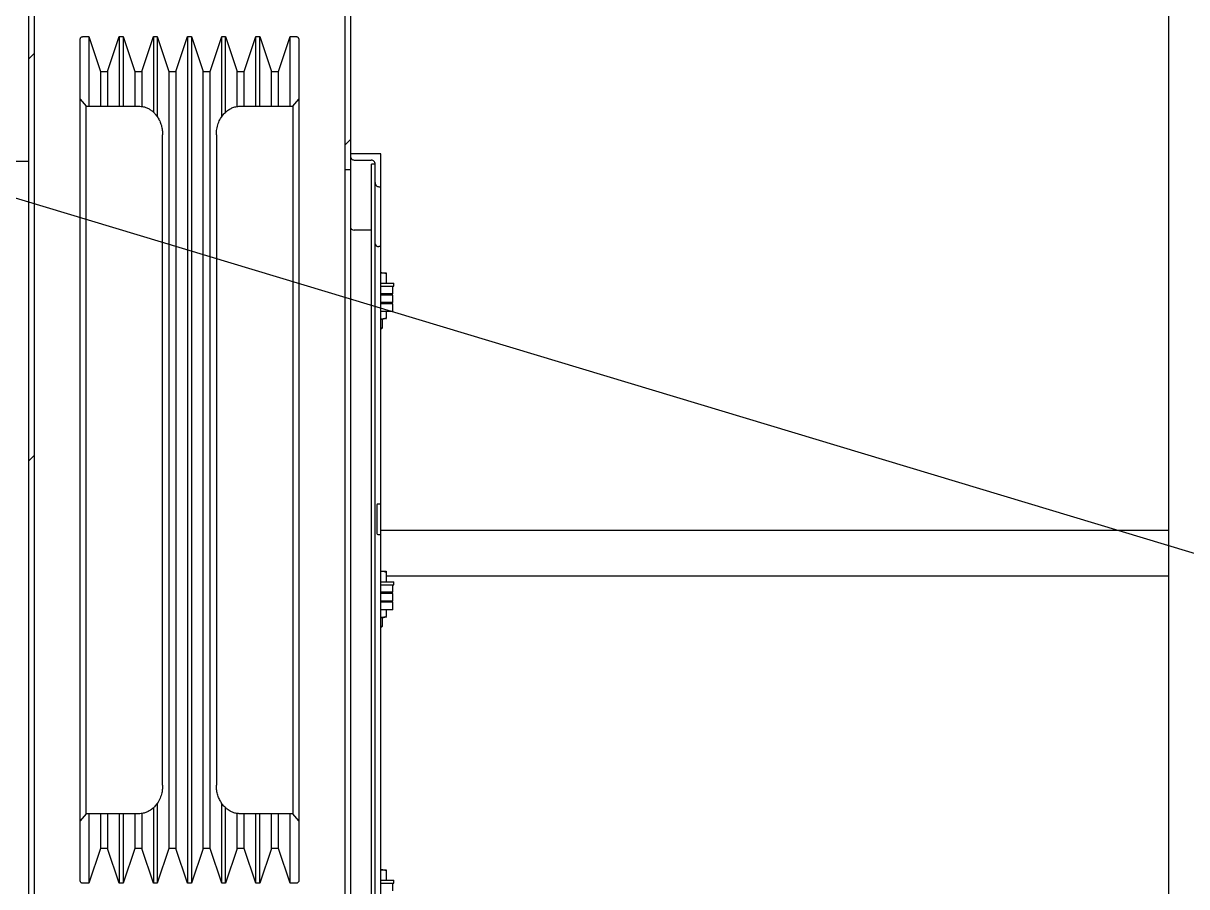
# Model space of a CAD drawing. Header units: millimetres. Extents: x 1293 to 41893, y 1011 to 26911.
# Drawn here: x 24422 to 25071, y 15207 to 15689 of the extents above; entities that cross this region are included whole.
import ezdxf

# ---------------------------------------------------------------- set-up
doc = ezdxf.new("R2010")
doc.units = ezdxf.units.MM
doc.header["$LTSCALE"] = 50
doc.layers.add('CAPA_1', color=7, linetype='Continuous')
doc.layers.add('MAQUINAS', color=11, linetype='Continuous')
doc.dimstyles.new('SLDDIMSTYLE2', dxfattribs={"dimtxt": 0.18, "dimasz": 30.769231, "dimexe": 0, "dimexo": 0.0625, "dimgap": 0, "dimtad": 0, "dimtih": 1, "dimtoh": 1, "dimdec": 0, "dimrnd": 1e-09, "dimzin": 0, "dimdsep": 46, "dimtxsty": 'Standard', "dimblk1": 'DOT', "dimblk2": 'DOT', "dimsah": 1, "dimcen": 0.09, "dimadec": 0, "dimazin": 0, "dimtfac": 30.769231, "dimtdec": 0, "dimtofl": 0, "dimtmove": 0, "dimatfit": 3, "dimldrblk": 'DOT', "dimfxl": 1, "dimfrac": 2, "dimtolj": 1, "dimtzin": 0, "dimarcsym": 0})

# ---------------------------------------------------------------- blocks, each defined once
blk = doc.blocks.new('_Dot')
at = {"color": 0, "linetype": 'ByBlock', "lineweight": -2}
blk.add_line((-0.5, 0), (-1, 0), dxfattribs=at)
at = {"color": 0, "linetype": 'ByBlock', "const_width": 0.5}
blk.add_lwpolyline([(-0.25, 0, 1), (0.25, 0, 1)], format="xyb", close=True, dxfattribs=at)

msp = doc.modelspace()

# ---------------------------------------------------------------- hatches: boundary and pattern name
at = {"layer": 'CAPA_1', "linetype": 'Continuous', "lineweight": 18}
h = msp.add_hatch(dxfattribs=at)
h.set_pattern_fill('ANSI32', color=256, scale=50, angle=3e-322, style=0)
h.paths.add_polyline_path([(24424.5152861, 15125.5162541), (24427.6902861, 15125.5162541), (24427.6902861, 15733.0437311), (24424.5152861, 15733.0437311)], flags=0)
h = msp.add_hatch(dxfattribs=at)
h.set_pattern_fill('ANSI32', color=256, scale=50, angle=3e-322, style=0)
h.paths.add_polyline_path([(24604.1986194, 15733.0437311), (24601.0236194, 15733.0437311), (24601.0236194, 15607.2342663), (24604.1986194, 15607.2342663)], flags=0)
h = msp.add_hatch(dxfattribs=at)
h.set_pattern_fill('ANSI32', color=256, scale=50, angle=3e-322, style=0)
edge = h.paths.add_edge_path(flags=0)
edge.add_line((24621.1319527, 15597.564896), (24621.1319527, 15615.8934039))
edge.add_line((24621.1319527, 15615.8934039), (24604.1986194, 15615.8934039))
edge.add_line((24604.1986194, 15615.8934039), (24604.1986194, 15614.7478721))
edge.add_ellipse((24606.3152861, 15614.7478721), major_axis=(0, -2.2910635), ratio=0.9238795325, start_angle=270, end_angle=360)
edge.add_line((24606.3152861, 15612.4568087), (24615.8402861, 15612.4568087))
edge.add_ellipse((24615.8402861, 15610.1657452), major_axis=(0, -2.2910635), ratio=0.9238795325, start_angle=90, end_angle=180, ccw=False)
edge.add_line((24617.9569527, 15610.1657452), (24617.9569527, 15599.8559595))
edge.add_ellipse((24620.0736194, 15599.8559595), major_axis=(0, -2.2910635), ratio=0.9238795325, start_angle=270, end_angle=360)
edge.add_line((24620.0736194, 15597.564896), (24621.1319527, 15597.564896))
h = msp.add_hatch(dxfattribs=at)
h.set_pattern_fill('ANSI34', color=256, scale=50, style=0)
h.paths.add_polyline_path([(24416.0486194, 15611.6536658), (24416.0486194, 15151.6536658), (24424.5152861, 15151.6536658), (24424.5152861, 15611.6536658)], flags=0)
h = msp.add_hatch(dxfattribs=at)
h.set_pattern_fill('ANSI32', color=256, scale=50, angle=3e-322, style=0)
h.paths.add_polyline_path([(24615.9569527, 15610.1657452), (24615.9569527, 15173.6119991), (24617.9569527, 15173.6119991), (24617.9569527, 15610.1657452)], flags=0)
h = msp.add_hatch(dxfattribs=at)
h.set_pattern_fill('ANSI32', color=256, scale=50, style=0)
edge = h.paths.add_edge_path(flags=0)
edge.add_line((24619.5444527, 15403.4536658), (24620.6027861, 15403.4536658))
edge.add_arc((24620.6027861, 15403.9828325), 0.5291667, 270, 360)
edge.add_line((24621.1319527, 15403.9828325), (24621.1319527, 15419.8578325))
edge.add_arc((24620.6027861, 15419.8578325), 0.5291667, 0, 90)
edge.add_line((24620.6027861, 15420.3869991), (24619.5444527, 15420.3869991))
edge.add_arc((24619.5444527, 15419.8578325), 0.5291667, 90, 180)
edge.add_line((24619.0152861, 15419.8578325), (24619.0152861, 15403.9828325))
edge.add_arc((24619.5444527, 15403.9828325), 0.5291667, 180, 270)

# ---------------------------------------------------------------- linework, layer by layer
at = {"color": 7, "linetype": 'Continuous', "lineweight": 25}
for p, q in [((25061.0951899, 15110.6610346), (25061.0951899, 15746.9943679)), ((24427.6902861, 15736.4977961), (24427.6902861, 15109.6536658)), ((24601.0236194, 15736.4977961), (24601.0236194, 15109.6536658)), ((24424.5152861, 15733.0437311), (24424.5152861, 15109.6536658)), ((24604.1986194, 15733.0437311), (24604.1986194, 15109.6536658)), ((24621.1319527, 15615.8934039), (24604.1986194, 15615.8934039)), ((24621.1319527, 15168.3203325), (24621.1319527, 15615.8934039)), ((24424.5152861, 15611.6536658), (24416.0486194, 15611.6536658)), ((24601.0236194, 15607.2342663), (24604.1986194, 15607.2342663)), ((24606.3152861, 15612.4568087), (24615.8402861, 15612.4568087)), ((24617.9569527, 15610.1657452), (24615.9569527, 15610.1657452)), ((24615.9569527, 15173.6119991), (24615.9569527, 15610.1657452)), ((24617.9569527, 15173.6119991), (24617.9569527, 15610.1657452)), ((24620.0736194, 15597.564896), (24621.1319527, 15597.564896)), ((24615.8402861, 15573.3739966), (24606.3152861, 15573.3739966)), ((24621.1319527, 15564.1809722), (24620.0736194, 15564.1809722)), ((24621.1319527, 15549.5186791), (24624.1486194, 15549.5186791)), ((24624.1486194, 15548.9516442), (24624.1486194, 15543.6969991)), ((24621.1319527, 15543.6969991), (24628.3819527, 15543.6969991)), ((24621.1319527, 15542.0036658), (24628.3819527, 15542.0036658)), ((24627.7986194, 15537.7703325), (24627.7986194, 15542.0036658)), ((24628.3819527, 15542.0036658), (24628.3819527, 15543.6969991)), ((24627.7986194, 15537.7703325), (24621.1319527, 15537.7703325)), ((24627.7986194, 15537.1036658), (24621.1319527, 15537.1036658)), ((24622.0319527, 15537.1036658), (24622.0319527, 15537.7703325)), ((24627.7986194, 15532.8703325), (24627.7986194, 15537.1036658)), ((24627.7986194, 15532.8703325), (24621.1319527, 15532.8703325)), ((24627.7986194, 15532.2036658), (24621.1319527, 15532.2036658)), ((24625.1646194, 15532.2036658), (24625.1646194, 15532.8703325)), ((24627.7986194, 15527.9703325), (24627.7986194, 15532.2036658)), ((24627.7986194, 15527.9703325), (24621.1319527, 15527.9703325)), ((24622.0319527, 15518.8270125), (24622.0319527, 15523.5632658)), ((24624.1012981, 15523.5632658), (24624.1486194, 15523.5905868)), ((24624.1486194, 15527.9703325), (24624.1486194, 15524.157808)), ((24621.1319527, 15518.8270125), (24622.0319527, 15518.8270125)), ((24621.5027861, 15518.2978458), (24621.1319527, 15518.2978458)), ((24621.5027861, 15518.2978458), (24622.0319527, 15518.8270125)), ((24619.0152861, 15419.8578325), (24619.0152861, 15403.9828325)), ((24620.6027861, 15420.3869991), (24619.5444527, 15420.3869991)), ((24621.1319527, 15405.7277012), (25061.0951899, 15405.7277012)), ((24619.5444527, 15403.4536658), (24620.6027861, 15403.4536658)), ((24621.1319527, 15382.8520125), (24624.1486194, 15382.8520125)), ((24624.1486194, 15382.2849775), (24624.1486194, 15377.0303325)), ((24624.1486194, 15380.3277012), (25061.0951899, 15380.3277012)), ((24621.1319527, 15377.0303325), (24628.3819527, 15377.0303325)), ((24621.1319527, 15375.3369991), (24628.3819527, 15375.3369991)), ((24627.7986194, 15371.1036658), (24627.7986194, 15375.3369991)), ((24628.3819527, 15375.3369991), (24628.3819527, 15377.0303325)), ((24627.7986194, 15371.1036658), (24621.1319527, 15371.1036658)), ((24627.7986194, 15370.4369991), (24621.1319527, 15370.4369991)), ((24622.0319527, 15370.4369991), (24622.0319527, 15371.1036658)), ((24627.7986194, 15366.2036658), (24627.7986194, 15370.4369991)), ((24627.7986194, 15366.2036658), (24621.1319527, 15366.2036658)), ((24627.7986194, 15365.5369991), (24621.1319527, 15365.5369991)), ((24627.7986194, 15361.3036658), (24621.1319527, 15361.3036658)), ((24624.1486194, 15361.3036658), (24624.1486194, 15357.4911414)), ((24625.1646194, 15365.5369991), (24625.1646194, 15366.2036658)), ((24627.7986194, 15361.3036658), (24627.7986194, 15365.5369991)), ((24622.0319527, 15352.1603458), (24622.0319527, 15356.8965991)), ((24624.1012981, 15356.8965991), (24624.1486194, 15356.9239201)), ((24621.1319527, 15352.1603458), (24622.0319527, 15352.1603458)), ((24621.5027861, 15351.6311791), (24621.1319527, 15351.6311791)), ((24621.5027861, 15351.6311791), (24622.0319527, 15352.1603458)), ((24621.1319527, 15216.1853458), (24624.1486194, 15216.1853458)), ((24624.1486194, 15215.6183109), (24624.1486194, 15210.3636658)), ((24621.1319527, 15210.3636658), (24628.3819527, 15210.3636658)), ((24621.1319527, 15208.6703325), (24628.3819527, 15208.6703325)), ((24627.7986194, 15204.4369991), (24627.7986194, 15208.6703325)), ((24628.3819527, 15208.6703325), (24628.3819527, 15210.3636658))]:
    msp.add_line(p, q, dxfattribs=at)
for centre, start, end in [((24619.5444527, 15419.8578325), 90, 180), ((24620.6027861, 15419.8578325), 0, 90), ((24619.5444527, 15403.9828325), 180, 270), ((24620.6027861, 15403.9828325), 270, 0)]:
    msp.add_arc(centre, 0.5291667, start, end, dxfattribs=at)
for centre, major_axis, ratio, start_param, end_param in [((24606.3152861, 15614.7478721), (0, -2.2910635), 0.9238795325, 4.7123889804, 6.2831853072), ((24615.8402861, 15610.1657452), (0, -2.2910635), 0.9238795325, 1.5707963268, 3.1415926536), ((24620.0736194, 15599.8559595), (0, -2.2910635), 0.9238795325, 4.7123889804, 6.2831853072), ((24606.3152861, 15574.788308), (2.1166667, 0), 0.6681786379, 3.1415926536, 4.7123889804), ((24615.8402861, 15571.9596851), (2.1166667, 0), 0.6681786379, 1.5156502701, 1.5707963268), ((24620.0736194, 15565.5952836), (2.1166667, 0), 0.6681786379, 3.1415926536, 4.7123889804)]:
    msp.add_ellipse(centre, major_axis=major_axis, ratio=ratio, start_param=start_param, end_param=end_param, dxfattribs=at)
for points, knots in [([(24624.1486194, 15548.9516442), (24623.9507335, 15549.015866), (24622.9318165, 15549.3465449), (24621.8724816, 15549.4418685), (24621.0188822, 15549.5186791)], [0, 0, 0, 0, 0.1942119601, 1, 1, 1, 1]), ([(24624.1486194, 15549.5186791), (24624.1486194, 15549.4862838), (24624.1486194, 15549.4227037), (24624.1486194, 15549.1066583), (24624.1486194, 15548.9516442)], [0, 0, 0, 0, 0.5095195514, 1, 1, 1, 1]), ([(24624.1486194, 15524.157808), (24623.59772, 15523.9861491), (24622.6084358, 15523.6778906), (24621.5853266, 15523.6399071), (24621.1319527, 15523.6230753)], [0, 0, 0, 0, 0.55686659051, 1, 1, 1, 1]), ([(24621.1319527, 15523.5988427), (24621.1544416, 15523.5970376), (24621.6705288, 15523.5556127), (24622.6938073, 15523.740173), (24623.660729, 15524.0177486), (24624.1486194, 15524.157808)], [0, 0, 0, 0, 0.0220735726, 0.506556867, 1, 1, 1, 1]), ([(24624.1486194, 15523.6293092), (24624.1486194, 15523.6211435), (24624.1486194, 15523.5949132), (24624.1486194, 15523.8284945), (24624.1486194, 15524.0754981), (24624.1486194, 15524.157808)], [0, 0, 0, 0, 0.2315942222, 0.7439414361, 1, 1, 1, 1]), ([(24624.1486194, 15382.2849775), (24623.9507335, 15382.3491993), (24622.9318165, 15382.6798783), (24621.8724816, 15382.7752019), (24621.0188822, 15382.8520125)], [0, 0, 0, 0, 0.1942119601, 1, 1, 1, 1]), ([(24624.1486194, 15382.8520125), (24624.1486194, 15382.8196172), (24624.1486194, 15382.7560371), (24624.1486194, 15382.4399916), (24624.1486194, 15382.2849775)], [0, 0, 0, 0, 0.50951955136, 1, 1, 1, 1]), ([(24624.1486194, 15357.4911414), (24623.59772, 15357.3194825), (24622.6084358, 15357.0112239), (24621.5853266, 15356.9732404), (24621.1319527, 15356.9564087)], [0, 0, 0, 0, 0.5568665905, 1, 1, 1, 1]), ([(24621.1319527, 15356.932176), (24621.1544416, 15356.9303709), (24621.6705288, 15356.888946), (24622.6938073, 15357.0735063), (24623.660729, 15357.351082), (24624.1486194, 15357.4911414)], [0, 0, 0, 0, 0.02207357258, 0.50655686702, 1, 1, 1, 1]), ([(24624.1486194, 15356.9626425), (24624.1486194, 15356.9544768), (24624.1486194, 15356.9282466), (24624.1486194, 15357.1618278), (24624.1486194, 15357.4088315), (24624.1486194, 15357.4911414)], [0, 0, 0, 0, 0.23159422221, 0.7439414361, 1, 1, 1, 1]), ([(24624.1486194, 15215.6183109), (24623.9507335, 15215.6825327), (24622.9318165, 15216.0132116), (24621.8724816, 15216.1085352), (24621.0188822, 15216.1853458)], [0, 0, 0, 0, 0.1942119601, 1, 1, 1, 1]), ([(24624.1486194, 15216.1853458), (24624.1486194, 15216.1529505), (24624.1486194, 15216.0893704), (24624.1486194, 15215.773325), (24624.1486194, 15215.6183109)], [0, 0, 0, 0, 0.50951955136, 1, 1, 1, 1])]:
    msp.add_open_spline(points, degree=3, knots=knots, dxfattribs=at)
at = {"layer": 'MAQUINAS', "linetype": 'Continuous', "lineweight": 25}
for p, q in [((24453.3569527, 15646.4840342), (24453.3569527, 15679.8671738)), ((24454.6902861, 15681.3741879), (24458.2236194, 15681.3741879)), ((24458.2236194, 15681.3741879), (24464.749308, 15661.9890798)), ((24468.6312641, 15661.9890798), (24475.1569527, 15681.3741879)), ((24475.1569527, 15681.3741879), (24477.2902861, 15681.3741879)), ((24477.2902861, 15681.3741879), (24483.815976, 15661.9890757)), ((24487.6979294, 15661.9890757), (24494.2236194, 15681.3741879)), ((24494.2236194, 15681.3741879), (24496.3569527, 15681.3741879)), ((24496.3569527, 15681.3741879), (24502.8826427, 15661.9890757)), ((24506.7645961, 15661.9890757), (24513.2902861, 15681.3741879)), ((24513.2902861, 15681.3741879), (24515.4236194, 15681.3741879)), ((24515.4236194, 15681.3741879), (24521.9493094, 15661.9890757)), ((24525.8312628, 15661.9890757), (24532.3569527, 15681.3741879)), ((24532.3569527, 15681.3741879), (24534.4902861, 15681.3741879)), ((24534.4902861, 15681.3741879), (24541.015976, 15661.9890757)), ((24544.8979294, 15661.9890757), (24551.4236194, 15681.3741879)), ((24551.4236194, 15681.3741879), (24553.5569527, 15681.3741879)), ((24553.5569527, 15681.3741879), (24560.0826427, 15661.9890757)), ((24563.9645961, 15661.9890757), (24570.4902861, 15681.3741879)), ((24570.4902861, 15681.3741879), (24574.0236194, 15681.3741879)), ((24575.3569527, 15679.8671678), (24575.3569527, 15646.484026)), ((24464.749308, 15661.9890798), (24468.6312641, 15661.9890798)), ((24483.815976, 15661.9890757), (24487.6979294, 15661.9890757)), ((24502.8826427, 15661.9890757), (24506.7645961, 15661.9890757)), ((24521.9493094, 15661.9890757), (24525.8312628, 15661.9890757)), ((24541.015976, 15661.9890757), (24544.8979294, 15661.9890757)), ((24560.0826427, 15661.9890757), (24563.9645961, 15661.9890757)), ((24453.3569527, 15646.4839324), (24456.6902861, 15642.5581192)), ((24572.0236194, 15642.5581192), (24575.3569527, 15646.4839324)), ((24456.6902861, 15642.5581192), (24486.0236194, 15642.5581192)), ((24542.6902861, 15642.5581192), (24572.0236194, 15642.5581192)), ((24499.3569527, 15263.3557639), (24499.3569527, 15626.6183446)), ((24529.3569527, 15626.6183373), (24529.3569527, 15263.3557669)), ((24456.6902861, 15247.4158791), (24453.3569527, 15243.4900659)), ((24453.3569527, 15210.1067651), (24453.3569527, 15243.4898646)), ((24486.0236194, 15247.4158791), (24456.6902861, 15247.4158791)), ((24572.0236194, 15247.4158791), (24542.6902861, 15247.4158791)), ((24575.3569527, 15243.4900659), (24572.0236194, 15247.4158791)), ((24575.3569527, 15243.4898657), (24575.3569527, 15210.1067725)), ((24464.749308, 15227.9849185), (24458.2236194, 15208.5998104)), ((24468.6312641, 15227.9849185), (24464.749308, 15227.9849185)), ((24475.1569527, 15208.5998104), (24468.6312641, 15227.9849185)), ((24483.815976, 15227.9849226), (24477.2902861, 15208.5998104)), ((24487.6979294, 15227.9849226), (24483.815976, 15227.9849226)), ((24494.2236194, 15208.5998104), (24487.6979294, 15227.9849226)), ((24502.8826427, 15227.9849226), (24496.3569527, 15208.5998104)), ((24506.7645961, 15227.9849226), (24502.8826427, 15227.9849226)), ((24513.2902861, 15208.5998104), (24506.7645961, 15227.9849226)), ((24521.9493094, 15227.9849226), (24515.4236194, 15208.5998104)), ((24525.8312628, 15227.9849226), (24521.9493094, 15227.9849226)), ((24532.3569527, 15208.5998104), (24525.8312628, 15227.9849226)), ((24541.015976, 15227.9849226), (24534.4902861, 15208.5998104)), ((24544.8979294, 15227.9849226), (24541.015976, 15227.9849226)), ((24551.4236194, 15208.5998104), (24544.8979294, 15227.9849226)), ((24560.0826427, 15227.9849226), (24553.5569527, 15208.5998104)), ((24563.9645961, 15227.9849226), (24560.0826427, 15227.9849226)), ((24570.4902861, 15208.5998104), (24563.9645961, 15227.9849226)), ((24458.2236194, 15208.5998104), (24454.6902861, 15208.5998104)), ((24477.2902861, 15208.5998104), (24475.1569527, 15208.5998104)), ((24496.3569527, 15208.5998104), (24494.2236194, 15208.5998104)), ((24515.4236194, 15208.5998104), (24513.2902861, 15208.5998104)), ((24534.4902861, 15208.5998104), (24532.3569527, 15208.5998104)), ((24553.5569527, 15208.5998104), (24551.4236194, 15208.5998104)), ((24574.0236194, 15208.5998104), (24570.4902861, 15208.5998104))]:
    msp.add_line(p, q, dxfattribs=at)
for points, knots in [([(24453.3569527, 15679.8671405), (24453.3723801, 15680.0410267), (24453.4046299, 15680.404523), (24453.6691975, 15680.8912927), (24454.0668882, 15681.2362735), (24454.4356952, 15681.364075), (24454.6394898, 15681.3721702), (24454.6902861, 15681.3741879)], [0, 0, 0, 0, 0.23397249656, 0.4891020846, 0.72480722267, 0.93140763408, 1, 1, 1, 1]), ([(24458.2236194, 15681.3741879), (24458.2236194, 15679.4527649), (24458.2236194, 15675.6099189), (24458.2236194, 15668.7406521), (24458.2236194, 15660.7950468), (24458.2236194, 15651.9302345), (24458.2236194, 15645.587146), (24458.2236194, 15642.5581192)], [0, 0, 0, 0, 0.1783026631, 0.3566053261, 0.5774002398, 0.7981951534, 1, 1, 1, 1]), ([(24475.1569527, 15681.3741879), (24475.1569527, 15679.4527649), (24475.1569527, 15675.6099189), (24475.1569527, 15668.7406521), (24475.1569527, 15660.7950468), (24475.1569527, 15651.9302345), (24475.1569527, 15645.587146), (24475.1569527, 15642.5581192)], [0, 0, 0, 0, 0.1783026631, 0.3566053261, 0.5774002398, 0.7981951534, 1, 1, 1, 1]), ([(24477.2902861, 15681.3741879), (24477.2902861, 15679.4527649), (24477.2902861, 15675.6099189), (24477.2902861, 15668.7406521), (24477.2902861, 15660.7950468), (24477.2902861, 15651.9302345), (24477.2902861, 15645.587146), (24477.2902861, 15642.5581192)], [0, 0, 0, 0, 0.17830266306, 0.35660532611, 0.57740023976, 0.7981951534, 1, 1, 1, 1]), ([(24494.2236194, 15681.3741879), (24494.2236194, 15679.4530441), (24494.2236194, 15675.6107563), (24494.2236194, 15668.7369698), (24494.2236194, 15660.8125784), (24494.2236194, 15651.6035958), (24494.2236194, 15644.3727684), (24494.2236194, 15640.0289702), (24494.2236194, 15639.1799309)], [0, 0, 0, 0, 0.1662292028, 0.3324584056, 0.5383025688, 0.744146732, 0.9499908953, 1, 1, 1, 1]), ([(24496.3569527, 15681.3741879), (24496.3569527, 15679.4529996), (24496.3569527, 15675.6106229), (24496.3569527, 15668.7375567), (24496.3569527, 15660.8097844), (24496.3569527, 15651.6139533), (24496.3569527, 15643.5725026), (24496.3569527, 15638.3773621), (24496.3569527, 15636.6881331)], [0, 0, 0, 0, 0.15843856306, 0.31687712613, 0.51307402106, 0.70927091599, 0.90546781092, 1, 1, 1, 1]), ([(24513.2902861, 15681.3741879), (24513.2902861, 15679.4529121), (24513.2902861, 15675.6103604), (24513.2902861, 15668.7387109), (24513.2902861, 15660.8042892), (24513.2902861, 15651.6343239), (24513.2902861, 15641.8175501), (24513.2902861, 15631.3805687), (24513.2902861, 15620.3573669), (24513.2902861, 15608.78232), (24513.2902861, 15596.6919299), (24513.2902861, 15584.1242152), (24513.2902861, 15571.1187247), (24513.2902861, 15557.7163767), (24513.2902861, 15543.9593405), (24513.2902861, 15529.8909007), (24513.2902861, 15515.5553218), (24513.2902861, 15500.9977088), (24513.2902861, 15486.2638655), (24513.2902861, 15471.4001498), (24513.2902861, 15456.4533286), (24513.2902861, 15441.4704302), (24513.2902861, 15426.4985954), (24513.2902861, 15411.5849353), (24513.2902861, 15396.7763582), (24513.2902861, 15382.1195149), (24513.2902861, 15367.6603072), (24513.2902861, 15353.445028), (24513.2902861, 15339.5154217), (24513.2902861, 15325.9264458), (24513.2902861, 15312.6793194), (24513.2902861, 15304.2069333), (24513.2902861, 15299.9707403)], [0, 0, 0, 0, 0.02726814517, 0.05453629035, 0.08830285141, 0.12206941247, 0.15583597353, 0.18960253458, 0.22336909564, 0.2571356567, 0.29090221776, 0.32466877882, 0.35843533988, 0.39220190094, 0.425968462, 0.45973502306, 0.49350158412, 0.52726814517, 0.56103470623, 0.59480126729, 0.62856782835, 0.66233438941, 0.69610095047, 0.72986751153, 0.76363407259, 0.79740063365, 0.83116719471, 0.86493375576, 0.89870031682, 0.93246687788, 0.96623343894, 1, 1, 1, 1]), ([(24515.4236194, 15681.3741879), (24515.4236194, 15679.4529121), (24515.4236194, 15675.6103604), (24515.4236194, 15668.7387109), (24515.4236194, 15660.8042892), (24515.4236194, 15651.6343239), (24515.4236194, 15641.8175501), (24515.4236194, 15631.3805687), (24515.4236194, 15620.3573669), (24515.4236194, 15608.78232), (24515.4236194, 15596.6919299), (24515.4236194, 15584.1242152), (24515.4236194, 15571.1187247), (24515.4236194, 15557.7163767), (24515.4236194, 15543.9593405), (24515.4236194, 15529.8909007), (24515.4236194, 15515.5553218), (24515.4236194, 15500.9977088), (24515.4236194, 15486.2638655), (24515.4236194, 15471.4001498), (24515.4236194, 15456.4533286), (24515.4236194, 15441.4704302), (24515.4236194, 15426.4985954), (24515.4236194, 15411.5849353), (24515.4236194, 15396.7763582), (24515.4236194, 15382.1195149), (24515.4236194, 15367.6603072), (24515.4236194, 15353.445028), (24515.4236194, 15339.5154217), (24515.4236194, 15325.9264458), (24515.4236194, 15312.6793194), (24515.4236194, 15304.2069333), (24515.4236194, 15299.9707403)], [0, 0, 0, 0, 0.0272681452, 0.0545362903, 0.0883028514, 0.1220694125, 0.1558359735, 0.1896025346, 0.2233690956, 0.2571356567, 0.2909022178, 0.3246687788, 0.3584353399, 0.3922019009, 0.425968462, 0.4597350231, 0.4935015841, 0.5272681452, 0.5610347062, 0.5948012673, 0.6285678284, 0.6623343894, 0.6961009505, 0.7298675115, 0.7636340726, 0.7974006336, 0.8311671947, 0.8649337558, 0.8987003168, 0.9324668779, 0.9662334389, 1, 1, 1, 1]), ([(24532.3569527, 15636.6021057), (24532.3569527, 15638.3204024), (24532.3569527, 15643.5449254), (24532.3569527, 15651.6142457), (24532.3569527, 15660.8097055), (24532.3569527, 15668.7375733), (24532.3569527, 15675.6106191), (24532.3569527, 15679.4529983), (24532.3569527, 15681.3741879)], [0, 0, 0, 0, 0.0959949066, 0.2918748597, 0.4877548128, 0.6836347659, 0.8418173829, 1, 1, 1, 1]), ([(24534.4902861, 15639.159496), (24534.4902861, 15640.0154086), (24534.4902861, 15644.3661913), (24534.4902861, 15651.6036988), (24534.4902861, 15660.8125506), (24534.4902861, 15668.7369757), (24534.4902861, 15675.610755), (24534.4902861, 15679.4530436), (24534.4902861, 15681.3741879)], [0, 0, 0, 0, 0.0503920324, 0.2561532228, 0.4619144132, 0.6676756036, 0.8338378018, 1, 1, 1, 1]), ([(24551.4236194, 15642.5581192), (24551.4236194, 15645.587146), (24551.4236194, 15651.9302345), (24551.4236194, 15660.7950468), (24551.4236194, 15668.7406521), (24551.4236194, 15675.6099189), (24551.4236194, 15679.4527649), (24551.4236194, 15681.3741879)], [0, 0, 0, 0, 0.2018048466, 0.4225997602, 0.6433946739, 0.8216973369, 1, 1, 1, 1]), ([(24553.5569527, 15642.5581192), (24553.5569527, 15645.587146), (24553.5569527, 15651.9302345), (24553.5569527, 15660.7950468), (24553.5569527, 15668.7406521), (24553.5569527, 15675.6099189), (24553.5569527, 15679.4527649), (24553.5569527, 15681.3741879)], [0, 0, 0, 0, 0.2018048466, 0.42259976024, 0.64339467389, 0.82169733694, 1, 1, 1, 1]), ([(24570.4902861, 15642.5581192), (24570.4902861, 15645.587146), (24570.4902861, 15651.9302345), (24570.4902861, 15660.7950468), (24570.4902861, 15668.7406521), (24570.4902861, 15675.6099189), (24570.4902861, 15679.4527649), (24570.4902861, 15681.3741879)], [0, 0, 0, 0, 0.2018048466, 0.4225997602, 0.6433946739, 0.8216973369, 1, 1, 1, 1]), ([(24574.0236194, 15681.3741879), (24574.0330199, 15681.3741154), (24574.1761144, 15681.3730112), (24574.453839, 15681.317361), (24574.815301, 15681.1083355), (24575.1107364, 15680.780307), (24575.3168396, 15680.3525706), (24575.3434806, 15680.0301739), (24575.3569527, 15679.8671405)], [0, 0, 0, 0, 0.0126805426, 0.1930240404, 0.3735624638, 0.5667018532, 0.7808845801, 1, 1, 1, 1]), ([(24464.749308, 15661.9890798), (24464.749308, 15659.6641172), (24464.749308, 15654.9478729), (24464.749308, 15648.4079133), (24464.749308, 15644.0386664), (24464.749308, 15642.5581192)], [0, 0, 0, 0, 0.3912860063, 0.793733369, 1, 1, 1, 1]), ([(24468.6312641, 15661.9890798), (24468.6312641, 15659.6641172), (24468.6312641, 15654.9478729), (24468.6312641, 15648.4079133), (24468.6312641, 15644.0386664), (24468.6312641, 15642.5581192)], [0, 0, 0, 0, 0.3912860063, 0.793733369, 1, 1, 1, 1]), ([(24483.815976, 15661.9890757), (24483.815976, 15659.6641135), (24483.815976, 15654.9478695), (24483.815976, 15648.4079113), (24483.815976, 15644.0386655), (24483.815976, 15642.5581192)], [0, 0, 0, 0, 0.39128602225, 0.79373346126, 1, 1, 1, 1]), ([(24487.6979294, 15661.9890757), (24487.6979294, 15659.6643383), (24487.6979294, 15654.9485503), (24487.6979294, 15648.3441532), (24487.6979294, 15643.906162), (24487.6979294, 15642.3576894)], [0, 0, 0, 0, 0.38764134386, 0.78634014017, 1, 1, 1, 1]), ([(24502.8826427, 15661.9890757), (24502.8826427, 15659.6698512), (24502.8826427, 15654.9652463), (24502.8826427, 15647.0530699), (24502.8826427, 15638.4796913), (24502.8826427, 15629.2845443), (24502.8826427, 15619.513004), (24502.8826427, 15609.1914092), (24502.8826427, 15598.3534161), (24502.8826427, 15587.0328087), (24502.8826427, 15575.2652905), (24502.8826427, 15563.0878638), (24502.8826427, 15550.5388494), (24502.8826427, 15537.6577294), (24502.8826427, 15524.4850332), (24502.8826427, 15511.0622067), (24502.8826427, 15497.4314831), (24502.8826427, 15483.6357498), (24502.8826427, 15469.7184133), (24502.8826427, 15455.7232625), (24502.8826427, 15441.6943317), (24502.8826427, 15427.67576), (24502.8826427, 15413.7116589), (24502.8826427, 15399.8459502), (24502.8826427, 15386.1223144), (24502.8826427, 15372.5837305), (24502.8826427, 15359.2735442), (24502.8826427, 15346.2308419), (24502.8826427, 15333.5070818), (24502.8826427, 15321.1034056), (24502.8826427, 15313.17046), (24502.8826427, 15309.2039872)], [0, 0, 0, 0, 0.0335585123, 0.0680742797, 0.1025900471, 0.1371058146, 0.171621582, 0.2061373494, 0.2406531168, 0.2751688842, 0.3096846517, 0.3442004191, 0.3787161865, 0.4132319539, 0.4477477213, 0.4822634887, 0.5167792562, 0.5512950236, 0.585810791, 0.6203265584, 0.6548423258, 0.6893580932, 0.7238738607, 0.7583896281, 0.7929053955, 0.8274211629, 0.8619369303, 0.8964526977, 0.9309684652, 0.9654842326, 1, 1, 1, 1]), ([(24506.7645961, 15661.9890757), (24506.7645961, 15659.6698512), (24506.7645961, 15654.9652463), (24506.7645961, 15647.0530699), (24506.7645961, 15638.4796913), (24506.7645961, 15629.2845443), (24506.7645961, 15619.513004), (24506.7645961, 15609.1914092), (24506.7645961, 15598.3534161), (24506.7645961, 15587.0328087), (24506.7645961, 15575.2652905), (24506.7645961, 15563.0878638), (24506.7645961, 15550.5388494), (24506.7645961, 15537.6577294), (24506.7645961, 15524.4850332), (24506.7645961, 15511.0622067), (24506.7645961, 15497.4314831), (24506.7645961, 15483.6357498), (24506.7645961, 15469.7184133), (24506.7645961, 15455.7232625), (24506.7645961, 15441.6943317), (24506.7645961, 15427.67576), (24506.7645961, 15413.7116589), (24506.7645961, 15399.8459502), (24506.7645961, 15386.1223144), (24506.7645961, 15372.5837305), (24506.7645961, 15359.2735442), (24506.7645961, 15346.2308419), (24506.7645961, 15333.5070818), (24506.7645961, 15321.1034056), (24506.7645961, 15313.17046), (24506.7645961, 15309.2039872)], [0, 0, 0, 0, 0.0335585123, 0.0680742797, 0.1025900471, 0.1371058146, 0.171621582, 0.2061373494, 0.2406531168, 0.2751688842, 0.3096846517, 0.3442004191, 0.3787161865, 0.4132319539, 0.4477477213, 0.4822634887, 0.5167792562, 0.5512950236, 0.585810791, 0.6203265584, 0.6548423258, 0.6893580932, 0.7238738607, 0.7583896281, 0.7929053955, 0.8274211629, 0.8619369303, 0.8964526977, 0.9309684652, 0.9654842326, 1, 1, 1, 1]), ([(24521.9493094, 15309.2039872), (24521.9493094, 15313.17046), (24521.9493094, 15321.1034056), (24521.9493094, 15333.5070818), (24521.9493094, 15346.2308419), (24521.9493094, 15359.2735442), (24521.9493094, 15372.5837305), (24521.9493094, 15386.1223144), (24521.9493094, 15399.8459502), (24521.9493094, 15413.7116589), (24521.9493094, 15427.67576), (24521.9493094, 15441.6943317), (24521.9493094, 15455.7232625), (24521.9493094, 15469.7184133), (24521.9493094, 15483.6357498), (24521.9493094, 15497.4314831), (24521.9493094, 15511.0622067), (24521.9493094, 15524.4850332), (24521.9493094, 15537.6577294), (24521.9493094, 15550.5388494), (24521.9493094, 15563.0878638), (24521.9493094, 15575.2652905), (24521.9493094, 15587.0328087), (24521.9493094, 15598.3534161), (24521.9493094, 15609.1914092), (24521.9493094, 15619.513004), (24521.9493094, 15629.2845443), (24521.9493094, 15638.4796913), (24521.9493094, 15647.0530699), (24521.9493094, 15654.9652463), (24521.9493094, 15659.6698512), (24521.9493094, 15661.9890757)], [0, 0, 0, 0, 0.0345157674, 0.0690315348, 0.1035473023, 0.1380630697, 0.1725788371, 0.2070946045, 0.2416103719, 0.2761261393, 0.3106419068, 0.3451576742, 0.3796734416, 0.414189209, 0.4487049764, 0.4832207438, 0.5177365113, 0.5522522787, 0.5867680461, 0.6212838135, 0.6557995809, 0.6903153483, 0.7248311158, 0.7593468832, 0.7938626506, 0.828378418, 0.8628941854, 0.8974099529, 0.9319257203, 0.9664414877, 1, 1, 1, 1]), ([(24525.8312628, 15309.2039872), (24525.8312628, 15313.17046), (24525.8312628, 15321.1034056), (24525.8312628, 15333.5070818), (24525.8312628, 15346.2308419), (24525.8312628, 15359.2735442), (24525.8312628, 15372.5837305), (24525.8312628, 15386.1223144), (24525.8312628, 15399.8459502), (24525.8312628, 15413.7116589), (24525.8312628, 15427.67576), (24525.8312628, 15441.6943317), (24525.8312628, 15455.7232625), (24525.8312628, 15469.7184133), (24525.8312628, 15483.6357498), (24525.8312628, 15497.4314831), (24525.8312628, 15511.0622067), (24525.8312628, 15524.4850332), (24525.8312628, 15537.6577294), (24525.8312628, 15550.5388494), (24525.8312628, 15563.0878638), (24525.8312628, 15575.2652905), (24525.8312628, 15587.0328087), (24525.8312628, 15598.3534161), (24525.8312628, 15609.1914092), (24525.8312628, 15619.513004), (24525.8312628, 15629.2845443), (24525.8312628, 15638.4796913), (24525.8312628, 15647.0530699), (24525.8312628, 15654.9652463), (24525.8312628, 15659.6698512), (24525.8312628, 15661.9890757)], [0, 0, 0, 0, 0.0345157674, 0.0690315348, 0.1035473023, 0.1380630697, 0.1725788371, 0.2070946045, 0.2416103719, 0.2761261393, 0.3106419068, 0.3451576742, 0.3796734416, 0.414189209, 0.4487049764, 0.4832207438, 0.5177365113, 0.5522522787, 0.5867680461, 0.6212838135, 0.6557995809, 0.6903153483, 0.7248311158, 0.7593468832, 0.7938626506, 0.828378418, 0.8628941854, 0.8974099529, 0.9319257203, 0.9664414877, 1, 1, 1, 1]), ([(24541.015976, 15642.4123816), (24541.015976, 15643.9423164), (24541.015976, 15648.3615492), (24541.015976, 15654.9483668), (24541.015976, 15659.6642777), (24541.015976, 15661.9890757)], [0, 0, 0, 0, 0.2116561082, 0.6113708686, 1, 1, 1, 1]), ([(24544.8979294, 15642.5581192), (24544.8979294, 15644.0386655), (24544.8979294, 15648.4079113), (24544.8979294, 15654.9478695), (24544.8979294, 15659.6641135), (24544.8979294, 15661.9890757)], [0, 0, 0, 0, 0.2062665387, 0.6087139777, 1, 1, 1, 1]), ([(24560.0826427, 15642.5581192), (24560.0826427, 15644.0386655), (24560.0826427, 15648.4079113), (24560.0826427, 15654.9478695), (24560.0826427, 15659.6641135), (24560.0826427, 15661.9890757)], [0, 0, 0, 0, 0.2062665387, 0.6087139777, 1, 1, 1, 1]), ([(24563.9645961, 15642.5581192), (24563.9645961, 15644.0386655), (24563.9645961, 15648.4079113), (24563.9645961, 15654.9478695), (24563.9645961, 15659.6641135), (24563.9645961, 15661.9890757)], [0, 0, 0, 0, 0.2062665387, 0.6087139777, 1, 1, 1, 1]), ([(24453.3569527, 15243.4900382), (24453.3569527, 15245.6848628), (24453.3569527, 15250.2576487), (24453.3569527, 15257.9363699), (24453.3569527, 15266.3620621), (24453.3569527, 15275.3615311), (24453.3569527, 15284.8915544), (24453.3569527, 15294.9261413), (24453.3569527, 15305.432649), (24453.3569527, 15316.378307), (24453.3569527, 15327.7285992), (24453.3569527, 15339.447834), (24453.3569527, 15351.499133), (24453.3569527, 15363.8445797), (24453.3569527, 15376.4453304), (24453.3569527, 15389.2617385), (24453.3569527, 15402.2534789), (24453.3569527, 15415.3796748), (24453.3569527, 15428.5990263), (24453.3569527, 15441.8699404), (24453.3569527, 15455.150662), (24453.3569527, 15468.3994049), (24453.3569527, 15481.5744837), (24453.3569527, 15494.6344447), (24453.3569527, 15507.5381965), (24453.3569527, 15520.2451391), (24453.3569527, 15532.7152917), (24453.3569527, 15544.9094188), (24453.3569527, 15556.7891527), (24453.3569527, 15568.3171164), (24453.3569527, 15579.4570353), (24453.3569527, 15590.1738716), (24453.3569527, 15600.4338591), (24453.3569527, 15610.2048923), (24453.3569527, 15619.4555702), (24453.3569527, 15628.1592408), (24453.3569527, 15636.2793608), (24453.3569527, 15642.2962067), (24453.3569527, 15645.5633489), (24453.3569527, 15646.4839464)], [0, 0, 0, 0, 0.02541589, 0.0529524882, 0.0804890864, 0.1080256847, 0.1355622829, 0.1630988811, 0.1906354793, 0.2181720775, 0.2457086757, 0.273245274, 0.3007818722, 0.3283184704, 0.3558550686, 0.3833916668, 0.410928265, 0.4384648632, 0.4660014615, 0.4935380597, 0.5210746579, 0.5486112561, 0.5761478543, 0.6036844525, 0.6312210508, 0.658757649, 0.6862942472, 0.7138308454, 0.7413674436, 0.7689040418, 0.79644064, 0.8239772383, 0.8515138365, 0.8790504347, 0.9065870329, 0.9341236311, 0.9616602293, 0.9891968276, 1, 1, 1, 1]), ([(24575.3569527, 15646.4839453), (24575.3569527, 15645.5633481), (24575.3569527, 15642.2962063), (24575.3569527, 15636.2793608), (24575.3569527, 15628.1592408), (24575.3569527, 15619.4555702), (24575.3569527, 15610.2048923), (24575.3569527, 15600.4338591), (24575.3569527, 15590.1738716), (24575.3569527, 15579.4570353), (24575.3569527, 15568.3171164), (24575.3569527, 15556.7891527), (24575.3569527, 15544.9094188), (24575.3569527, 15532.7152917), (24575.3569527, 15520.2451391), (24575.3569527, 15507.5381965), (24575.3569527, 15494.6344447), (24575.3569527, 15481.5744836), (24575.3569527, 15468.3994049), (24575.3569527, 15455.1506619), (24575.3569527, 15441.8699406), (24575.3569527, 15428.5990258), (24575.3569527, 15415.3796766), (24575.3569527, 15402.2534722), (24575.3569527, 15389.2617635), (24575.3569527, 15376.4452372), (24575.3569527, 15363.8449273), (24575.3569527, 15351.4978356), (24575.3569527, 15339.4526759), (24575.3569527, 15327.7105289), (24575.3569527, 15320.2006736), (24575.3569527, 15316.445746)], [0, 0, 0, 0, 0.0138178335, 0.0490386252, 0.0842594169, 0.1194802085, 0.1547010002, 0.1899217918, 0.2251425835, 0.2603633752, 0.2955841668, 0.3308049585, 0.3660257501, 0.4012465418, 0.4364673335, 0.4716881251, 0.5069089168, 0.5421297084, 0.5773505001, 0.6125712917, 0.6477920834, 0.6830128751, 0.7182336667, 0.7534544584, 0.78867525, 0.8238960417, 0.8591168334, 0.894337625, 0.9295584167, 0.9647792083, 1, 1, 1, 1]), ([(24456.6902861, 15318.2561862), (24456.6902861, 15321.9582275), (24456.6902861, 15329.3623102), (24456.6902861, 15340.9390749), (24456.6902861, 15352.8145844), (24456.6902861, 15364.9877734), (24456.6902861, 15377.4106141), (24456.6902861, 15390.0466259), (24456.6902861, 15402.8553529), (24456.6902861, 15415.7966812), (24456.6902861, 15428.8298424), (24456.6902861, 15441.9138428), (24456.6902861, 15455.0075117), (24456.6902861, 15468.0696527), (24456.6902861, 15481.059167), (24456.6902861, 15493.9351849), (24456.6902861, 15506.6571937), (24456.6902861, 15519.1851653), (24456.6902861, 15531.479682), (24456.6902861, 15543.5020607), (24456.6902861, 15555.2144745), (24456.6902861, 15566.5800724), (24456.6902861, 15577.5630916), (24456.6902861, 15588.1289842), (24456.6902861, 15598.2444738), (24456.6902861, 15607.8778534), (24456.6902861, 15616.9983644), (24456.6902861, 15625.5789844), (24456.6902861, 15633.5864672), (24456.6902861, 15639.1236378), (24456.6902861, 15642.0090822), (24456.6902861, 15642.5581192)], [0, 0, 0, 0, 0.0354170457, 0.0708340914, 0.1062511371, 0.1416681828, 0.1770852284, 0.2125022741, 0.2479193198, 0.2833363655, 0.3187534112, 0.3541704569, 0.3895875026, 0.4250045483, 0.460421594, 0.4958386396, 0.5312556853, 0.566672731, 0.6020897767, 0.6375068224, 0.6729238681, 0.7083409138, 0.7437579595, 0.7791750052, 0.8145920508, 0.8500090965, 0.8854261422, 0.9208431879, 0.9562602336, 0.9916772793, 1, 1, 1, 1]), ([(24486.0236194, 15642.5581192), (24486.9240342, 15642.4970537), (24488.462534, 15642.3927139), (24490.5304783, 15641.6791117), (24492.2658849, 15640.7858537), (24493.868633, 15639.6011947), (24495.3679444, 15638.1116976), (24496.6806648, 15636.3448315), (24497.829051, 15634.2286142), (24498.6923602, 15631.8505312), (24499.2546141, 15629.2576709), (24499.3228833, 15627.4969215), (24499.3569527, 15626.6182272)], [0, 0, 0, 0, 0.1169644803, 0.1998521439, 0.2827727893, 0.3705038258, 0.4582800292, 0.5571659469, 0.6561035186, 0.7708496896, 0.8856435357, 1, 1, 1, 1]), ([(24529.3569527, 15626.6182272), (24529.4064569, 15627.6688805), (24529.5054424, 15629.7697023), (24530.3065254, 15632.8539338), (24531.622134, 15635.7626679), (24533.3047931, 15638.1146923), (24535.1552066, 15639.8724595), (24537.0021223, 15641.130841), (24539.0515136, 15642.0265754), (24540.981895, 15642.4935119), (24542.2079561, 15642.5398786), (24542.6902861, 15642.5581192)], [0, 0, 0, 0, 0.1367472668, 0.2734314306, 0.4121882144, 0.5507617461, 0.6471443285, 0.7434605415, 0.8403547356, 0.9371958663, 1, 1, 1, 1]), ([(24572.0236194, 15642.5581192), (24572.0236194, 15642.0090822), (24572.0236194, 15639.1236378), (24572.0236194, 15633.5864672), (24572.0236194, 15625.5789844), (24572.0236194, 15616.9983644), (24572.0236194, 15607.8778534), (24572.0236194, 15598.2444738), (24572.0236194, 15588.1289842), (24572.0236194, 15577.5630916), (24572.0236194, 15566.5800724), (24572.0236194, 15555.2144745), (24572.0236194, 15543.5020607), (24572.0236194, 15531.479682), (24572.0236194, 15519.1851653), (24572.0236194, 15506.6571937), (24572.0236194, 15493.9351849), (24572.0236194, 15481.059167), (24572.0236194, 15468.0696527), (24572.0236194, 15455.0075117), (24572.0236194, 15441.9138428), (24572.0236194, 15428.8298424), (24572.0236194, 15415.7966812), (24572.0236194, 15402.8553529), (24572.0236194, 15390.0466259), (24572.0236194, 15377.4106141), (24572.0236194, 15364.9877734), (24572.0236194, 15352.8145844), (24572.0236194, 15340.9390749), (24572.0236194, 15329.3623102), (24572.0236194, 15321.9582275), (24572.0236194, 15318.2561862)], [0, 0, 0, 0, 0.00832272071, 0.0437397664, 0.07915681209, 0.11457385777, 0.14999090346, 0.18540794915, 0.22082499484, 0.25624204053, 0.29165908622, 0.32707613191, 0.3624931776, 0.39791022329, 0.43332726898, 0.46874431466, 0.50416136035, 0.53957840604, 0.57499545173, 0.61041249742, 0.64582954311, 0.6812465888, 0.71666363449, 0.75208068018, 0.78749772587, 0.82291477155, 0.85833181724, 0.89374886293, 0.92916590862, 0.96458295431, 1, 1, 1, 1]), ([(24456.6902861, 15247.4158791), (24456.6902861, 15249.2289632), (24456.6902861, 15253.4099459), (24456.6902861, 15260.5702428), (24456.6902861, 15268.8779933), (24456.6902861, 15277.750917), (24456.6902861, 15287.1451536), (24456.6902861, 15297.0444448), (24456.6902861, 15307.3803884), (24456.6902861, 15314.6309203), (24456.6902861, 15318.2561862)], [0, 0, 0, 0, 0.0985994812, 0.2273709839, 0.3561424866, 0.4849139893, 0.6136854919, 0.7424569946, 0.8712284973, 1, 1, 1, 1]), ([(24572.0236194, 15318.2561862), (24572.0236194, 15314.6309203), (24572.0236194, 15307.3803884), (24572.0236194, 15297.0444448), (24572.0236194, 15287.1451536), (24572.0236194, 15277.750917), (24572.0236194, 15268.8779933), (24572.0236194, 15260.5702428), (24572.0236194, 15253.4099459), (24572.0236194, 15249.2289632), (24572.0236194, 15247.4158791)], [0, 0, 0, 0, 0.1287715027, 0.2575430054, 0.3863145081, 0.5150860107, 0.6438575134, 0.7726290161, 0.9014005188, 1, 1, 1, 1]), ([(24575.3569527, 15316.445746), (24575.3569527, 15312.7686903), (24575.3569527, 15305.4145788), (24575.3569527, 15294.9309832), (24575.3569527, 15284.890257), (24575.3569527, 15275.3618787), (24575.3569527, 15266.3619689), (24575.3569527, 15257.9363948), (24575.3569527, 15250.2576431), (24575.3569527, 15245.684861), (24575.3569527, 15243.4900383)], [0, 0, 0, 0, 0.1262150437, 0.2524300873, 0.378645131, 0.5048601747, 0.6310752183, 0.757290262, 0.8835053057, 1, 1, 1, 1]), ([(24502.8826427, 15309.2039872), (24502.8826427, 15305.3197775), (24502.8826427, 15297.5513582), (24502.8826427, 15286.4770763), (24502.8826427, 15275.8709087), (24502.8826427, 15265.8048493), (24502.8826427, 15256.3011544), (24502.8826427, 15247.3887635), (24502.8826427, 15239.7947796), (24502.8826427, 15233.3297942), (24502.8826427, 15229.7665465), (24502.8826427, 15227.9849226)], [0, 0, 0, 0, 0.1176050819, 0.2352101637, 0.3528152456, 0.4704203275, 0.5880254094, 0.7056304912, 0.8232355731, 0.9116177866, 1, 1, 1, 1]), ([(24506.7645961, 15309.2039872), (24506.7645961, 15305.3197775), (24506.7645961, 15297.5513582), (24506.7645961, 15286.4770763), (24506.7645961, 15275.8709087), (24506.7645961, 15265.8048493), (24506.7645961, 15256.3011544), (24506.7645961, 15247.3887635), (24506.7645961, 15239.7947796), (24506.7645961, 15233.3297942), (24506.7645961, 15229.7665465), (24506.7645961, 15227.9849226)], [0, 0, 0, 0, 0.1176050819, 0.2352101637, 0.3528152456, 0.4704203275, 0.5880254094, 0.7056304912, 0.8232355731, 0.9116177866, 1, 1, 1, 1]), ([(24521.9493094, 15227.9849226), (24521.9493094, 15229.7665465), (24521.9493094, 15233.3297942), (24521.9493094, 15239.7947796), (24521.9493094, 15247.3887635), (24521.9493094, 15256.3011544), (24521.9493094, 15265.8048493), (24521.9493094, 15275.8709087), (24521.9493094, 15286.4770763), (24521.9493094, 15297.5513582), (24521.9493094, 15305.3197775), (24521.9493094, 15309.2039872)], [0, 0, 0, 0, 0.0883822134, 0.1767644269, 0.2943695088, 0.4119745906, 0.5295796725, 0.6471847544, 0.7647898363, 0.8823949181, 1, 1, 1, 1]), ([(24525.8312628, 15227.9849226), (24525.8312628, 15229.7665465), (24525.8312628, 15233.3297942), (24525.8312628, 15239.7947796), (24525.8312628, 15247.3887635), (24525.8312628, 15256.3011544), (24525.8312628, 15265.8048493), (24525.8312628, 15275.8709087), (24525.8312628, 15286.4770763), (24525.8312628, 15297.5513582), (24525.8312628, 15305.3197775), (24525.8312628, 15309.2039872)], [0, 0, 0, 0, 0.0883822134, 0.1767644269, 0.2943695088, 0.4119745906, 0.5295796725, 0.6471847544, 0.7647898363, 0.8823949181, 1, 1, 1, 1]), ([(24513.2902861, 15299.9707403), (24513.2902861, 15295.8224032), (24513.2902861, 15287.5257291), (24513.2902861, 15275.6984123), (24513.2902861, 15264.370963), (24513.2902861, 15253.6206433), (24513.2902861, 15243.4698315), (24513.2902861, 15233.9546282), (24513.2902861, 15225.9401435), (24513.2902861, 15219.2558039), (24513.2902861, 15213.6906768), (24513.2902861, 15210.2967659), (24513.2902861, 15208.5998104)], [0, 0, 0, 0, 0.1093392054, 0.2186784108, 0.3280176161, 0.4373568215, 0.5466960269, 0.6560352323, 0.7653744377, 0.8435829585, 0.9217914792, 1, 1, 1, 1]), ([(24515.4236194, 15299.9707403), (24515.4236194, 15295.8224032), (24515.4236194, 15287.5257291), (24515.4236194, 15275.6984123), (24515.4236194, 15264.370963), (24515.4236194, 15253.6206433), (24515.4236194, 15243.4698315), (24515.4236194, 15233.9546282), (24515.4236194, 15225.9401435), (24515.4236194, 15219.2558039), (24515.4236194, 15213.6906768), (24515.4236194, 15210.2967659), (24515.4236194, 15208.5998104)], [0, 0, 0, 0, 0.1093392054, 0.2186784108, 0.3280176161, 0.4373568215, 0.5466960269, 0.6560352323, 0.7653744377, 0.8435829585, 0.9217914792, 1, 1, 1, 1]), ([(24499.3569527, 15263.3557711), (24499.3350937, 15262.6561748), (24499.291378, 15261.2570551), (24498.8744385, 15258.7970234), (24498.0016241, 15256.0401258), (24496.5814063, 15253.4138554), (24494.9035685, 15251.3367065), (24493.2118299, 15249.8257211), (24491.3752629, 15248.6781224), (24489.8167968, 15248.0346333), (24488.0369523, 15247.5407931), (24486.8759649, 15247.4687615), (24486.0236194, 15247.4158791)], [0, 0, 0, 0, 0.0910903458, 0.1821712118, 0.3241241956, 0.4659218229, 0.5683059498, 0.6706132008, 0.7599123389, 0.8491636543, 0.8892626484, 1, 1, 1, 1]), ([(24542.6902861, 15247.4158791), (24541.9864625, 15247.4536422), (24540.6399077, 15247.5258905), (24538.7179128, 15248.0819593), (24536.8303374, 15248.9458169), (24535.0012829, 15250.2183259), (24533.3179821, 15251.8786955), (24531.9306555, 15253.7869214), (24530.7873401, 15255.9629843), (24529.9484129, 15258.3847938), (24529.4424707, 15260.9021941), (24529.3842512, 15262.572558), (24529.3569527, 15263.3557711)], [0, 0, 0, 0, 0.0915260615, 0.1751075866, 0.2587206985, 0.3610786149, 0.4635205639, 0.5653031955, 0.6671426112, 0.782573762, 0.8980515089, 1, 1, 1, 1]), ([(24494.2236194, 15250.8185454), (24494.2236194, 15248.3776477), (24494.2236194, 15242.5178406), (24494.2236194, 15233.9684031), (24494.2236194, 15225.9376026), (24494.2236194, 15219.256384), (24494.2236194, 15213.6905318), (24494.2236194, 15210.2967175), (24494.2236194, 15208.5998104)], [0, 0, 0, 0, 0.1469076473, 0.3526778269, 0.5584480065, 0.7056320044, 0.8528160022, 1, 1, 1, 1]), ([(24496.3569527, 15253.2422174), (24496.3569527, 15249.9788558), (24496.3569527, 15243.2906452), (24496.3569527, 15233.9628197), (24496.3569527, 15225.9386325), (24496.3569527, 15219.2561489), (24496.3569527, 15213.6905906), (24496.3569527, 15210.2967371), (24496.3569527, 15208.5998104)], [0, 0, 0, 0, 0.1868806963, 0.3830091748, 0.5791376533, 0.7194251022, 0.8597125511, 1, 1, 1, 1]), ([(24532.3569527, 15208.5998104), (24532.3569527, 15210.2967375), (24532.3569527, 15213.6905918), (24532.3569527, 15219.256144), (24532.3569527, 15225.9386538), (24532.3569527, 15233.9627042), (24532.3569527, 15243.3090892), (24532.3569527, 15250.0170831), (24532.3569527, 15253.3001052)], [0, 0, 0, 0, 0.1401306231, 0.2802612462, 0.4203918692, 0.6163010979, 0.8122103265, 1, 1, 1, 1]), ([(24534.4902861, 15208.5998104), (24534.4902861, 15210.2967175), (24534.4902861, 15213.6905317), (24534.4902861, 15219.2563844), (24534.4902861, 15225.9376012), (24534.4902861, 15233.968411), (24534.4902861, 15242.5168857), (24534.4902861, 15248.3756698), (24534.4902861, 15250.815553)], [0, 0, 0, 0, 0.1471929318, 0.2943858637, 0.4415787955, 0.6473614653, 0.8531441351, 1, 1, 1, 1]), ([(24458.2236194, 15247.4158791), (24458.2236194, 15246.1263328), (24458.2236194, 15241.4300681), (24458.2236194, 15233.9798632), (24458.2236194, 15225.9354887), (24458.2236194, 15219.2568666), (24458.2236194, 15213.6904112), (24458.2236194, 15210.2966773), (24458.2236194, 15208.5998104)], [0, 0, 0, 0, 0.08366457033, 0.30468929919, 0.52571402805, 0.68380935204, 0.84190467602, 1, 1, 1, 1]), ([(24464.749308, 15247.4158791), (24464.749308, 15244.6368963), (24464.749308, 15239.7495282), (24464.749308, 15233.3343889), (24464.749308, 15229.7680753), (24464.749308, 15227.9849185)], [0, 0, 0, 0, 0.3972385333, 0.6986192666, 1, 1, 1, 1]), ([(24468.6312641, 15247.4158791), (24468.6312641, 15244.6368963), (24468.6312641, 15239.7495282), (24468.6312641, 15233.3343889), (24468.6312641, 15229.7680753), (24468.6312641, 15227.9849185)], [0, 0, 0, 0, 0.39723853328, 0.69861926664, 1, 1, 1, 1]), ([(24475.1569527, 15247.4158791), (24475.1569527, 15246.1263328), (24475.1569527, 15241.4300681), (24475.1569527, 15233.9798632), (24475.1569527, 15225.9354887), (24475.1569527, 15219.2568666), (24475.1569527, 15213.6904112), (24475.1569527, 15210.2966773), (24475.1569527, 15208.5998104)], [0, 0, 0, 0, 0.0836645703, 0.3046892992, 0.5257140281, 0.683809352, 0.841904676, 1, 1, 1, 1]), ([(24477.2902861, 15247.4158791), (24477.2902861, 15246.1263328), (24477.2902861, 15241.4300681), (24477.2902861, 15233.9798632), (24477.2902861, 15225.9354887), (24477.2902861, 15219.2568666), (24477.2902861, 15213.6904112), (24477.2902861, 15210.2966773), (24477.2902861, 15208.5998104)], [0, 0, 0, 0, 0.0836645703, 0.3046892992, 0.5257140281, 0.683809352, 0.841904676, 1, 1, 1, 1]), ([(24483.815976, 15247.4158791), (24483.815976, 15244.6368973), (24483.815976, 15239.7495305), (24483.815976, 15233.3343924), (24483.815976, 15229.7680792), (24483.815976, 15227.9849226)], [0, 0, 0, 0, 0.3972384746, 0.6986192373, 1, 1, 1, 1]), ([(24487.6979294, 15247.6055443), (24487.6979294, 15247.5684144), (24487.6979294, 15244.561601), (24487.6979294, 15239.8292849), (24487.6979294, 15233.3222125), (24487.6979294, 15229.7640192), (24487.6979294, 15227.9849226)], [0, 0, 0, 0, 0.0049703066, 0.4024997554, 0.7012498777, 1, 1, 1, 1]), ([(24541.015976, 15227.9849226), (24541.015976, 15229.7640018), (24541.015976, 15233.3221603), (24541.015976, 15239.8295223), (24541.015976, 15244.5509548), (24541.015976, 15247.546406), (24541.015976, 15247.5725206)], [0, 0, 0, 0, 0.2991911698, 0.5983823395, 0.9964986646, 1, 1, 1, 1]), ([(24544.8979294, 15227.9849226), (24544.8979294, 15229.7680792), (24544.8979294, 15233.3343924), (24544.8979294, 15239.7495305), (24544.8979294, 15244.6368973), (24544.8979294, 15247.4158791)], [0, 0, 0, 0, 0.3013807627, 0.6027615254, 1, 1, 1, 1]), ([(24551.4236194, 15208.5998104), (24551.4236194, 15210.2966773), (24551.4236194, 15213.6904112), (24551.4236194, 15219.2568666), (24551.4236194, 15225.9354887), (24551.4236194, 15233.9798632), (24551.4236194, 15241.4300681), (24551.4236194, 15246.1263328), (24551.4236194, 15247.4158791)], [0, 0, 0, 0, 0.158095324, 0.316190648, 0.4742859719, 0.6953107008, 0.9163354297, 1, 1, 1, 1]), ([(24553.5569527, 15208.5998104), (24553.5569527, 15210.2966773), (24553.5569527, 15213.6904112), (24553.5569527, 15219.2568666), (24553.5569527, 15225.9354887), (24553.5569527, 15233.9798632), (24553.5569527, 15241.4300681), (24553.5569527, 15246.1263328), (24553.5569527, 15247.4158791)], [0, 0, 0, 0, 0.158095324, 0.316190648, 0.4742859719, 0.6953107008, 0.9163354297, 1, 1, 1, 1]), ([(24560.0826427, 15227.9849226), (24560.0826427, 15229.7680792), (24560.0826427, 15233.3343924), (24560.0826427, 15239.7495305), (24560.0826427, 15244.6368973), (24560.0826427, 15247.4158791)], [0, 0, 0, 0, 0.3013807627, 0.6027615254, 1, 1, 1, 1]), ([(24563.9645961, 15227.9849226), (24563.9645961, 15229.7680792), (24563.9645961, 15233.3343924), (24563.9645961, 15239.7495305), (24563.9645961, 15244.6368973), (24563.9645961, 15247.4158791)], [0, 0, 0, 0, 0.3013807627, 0.6027615254, 1, 1, 1, 1]), ([(24570.4902861, 15208.5998104), (24570.4902861, 15210.2966773), (24570.4902861, 15213.6904112), (24570.4902861, 15219.2568666), (24570.4902861, 15225.9354887), (24570.4902861, 15233.9798632), (24570.4902861, 15241.4300681), (24570.4902861, 15246.1263328), (24570.4902861, 15247.4158791)], [0, 0, 0, 0, 0.158095324, 0.316190648, 0.4742859719, 0.6953107008, 0.9163354297, 1, 1, 1, 1]), ([(24454.6902861, 15208.5998104), (24454.5722843, 15208.6101722), (24454.320828, 15208.6322529), (24454.0430873, 15208.7772537), (24453.7662065, 15208.9985669), (24453.5262925, 15209.3143393), (24453.377065, 15209.7342462), (24453.362501, 15210.0040674), (24453.3569527, 15210.1068578)], [0, 0, 0, 0, 0.1585893216, 0.337946381, 0.4108445092, 0.6365559149, 0.8615432417, 1, 1, 1, 1]), ([(24575.3569527, 15210.1068578), (24575.3447199, 15209.952761), (24575.3174025, 15209.6086439), (24575.0797115, 15209.1281417), (24574.7328238, 15208.8042583), (24574.3680432, 15208.6309317), (24574.1460544, 15208.6108733), (24574.0236194, 15208.5998104)], [0, 0, 0, 0, 0.20746617592, 0.46329753059, 0.70160849701, 0.83542622494, 1, 1, 1, 1])]:
    msp.add_open_spline(points, degree=3, knots=knots, dxfattribs=at)

# ---------------------------------------------------------------- leaders
at = {"layer": 'CAPA_1'}
msp.add_leader([(23972.4420342, 15725.4137318), (25425.0842192, 15287.4745643)], dimstyle='SLDDIMSTYLE2', dxfattribs=at)

doc.saveas('drawing.dxf')
